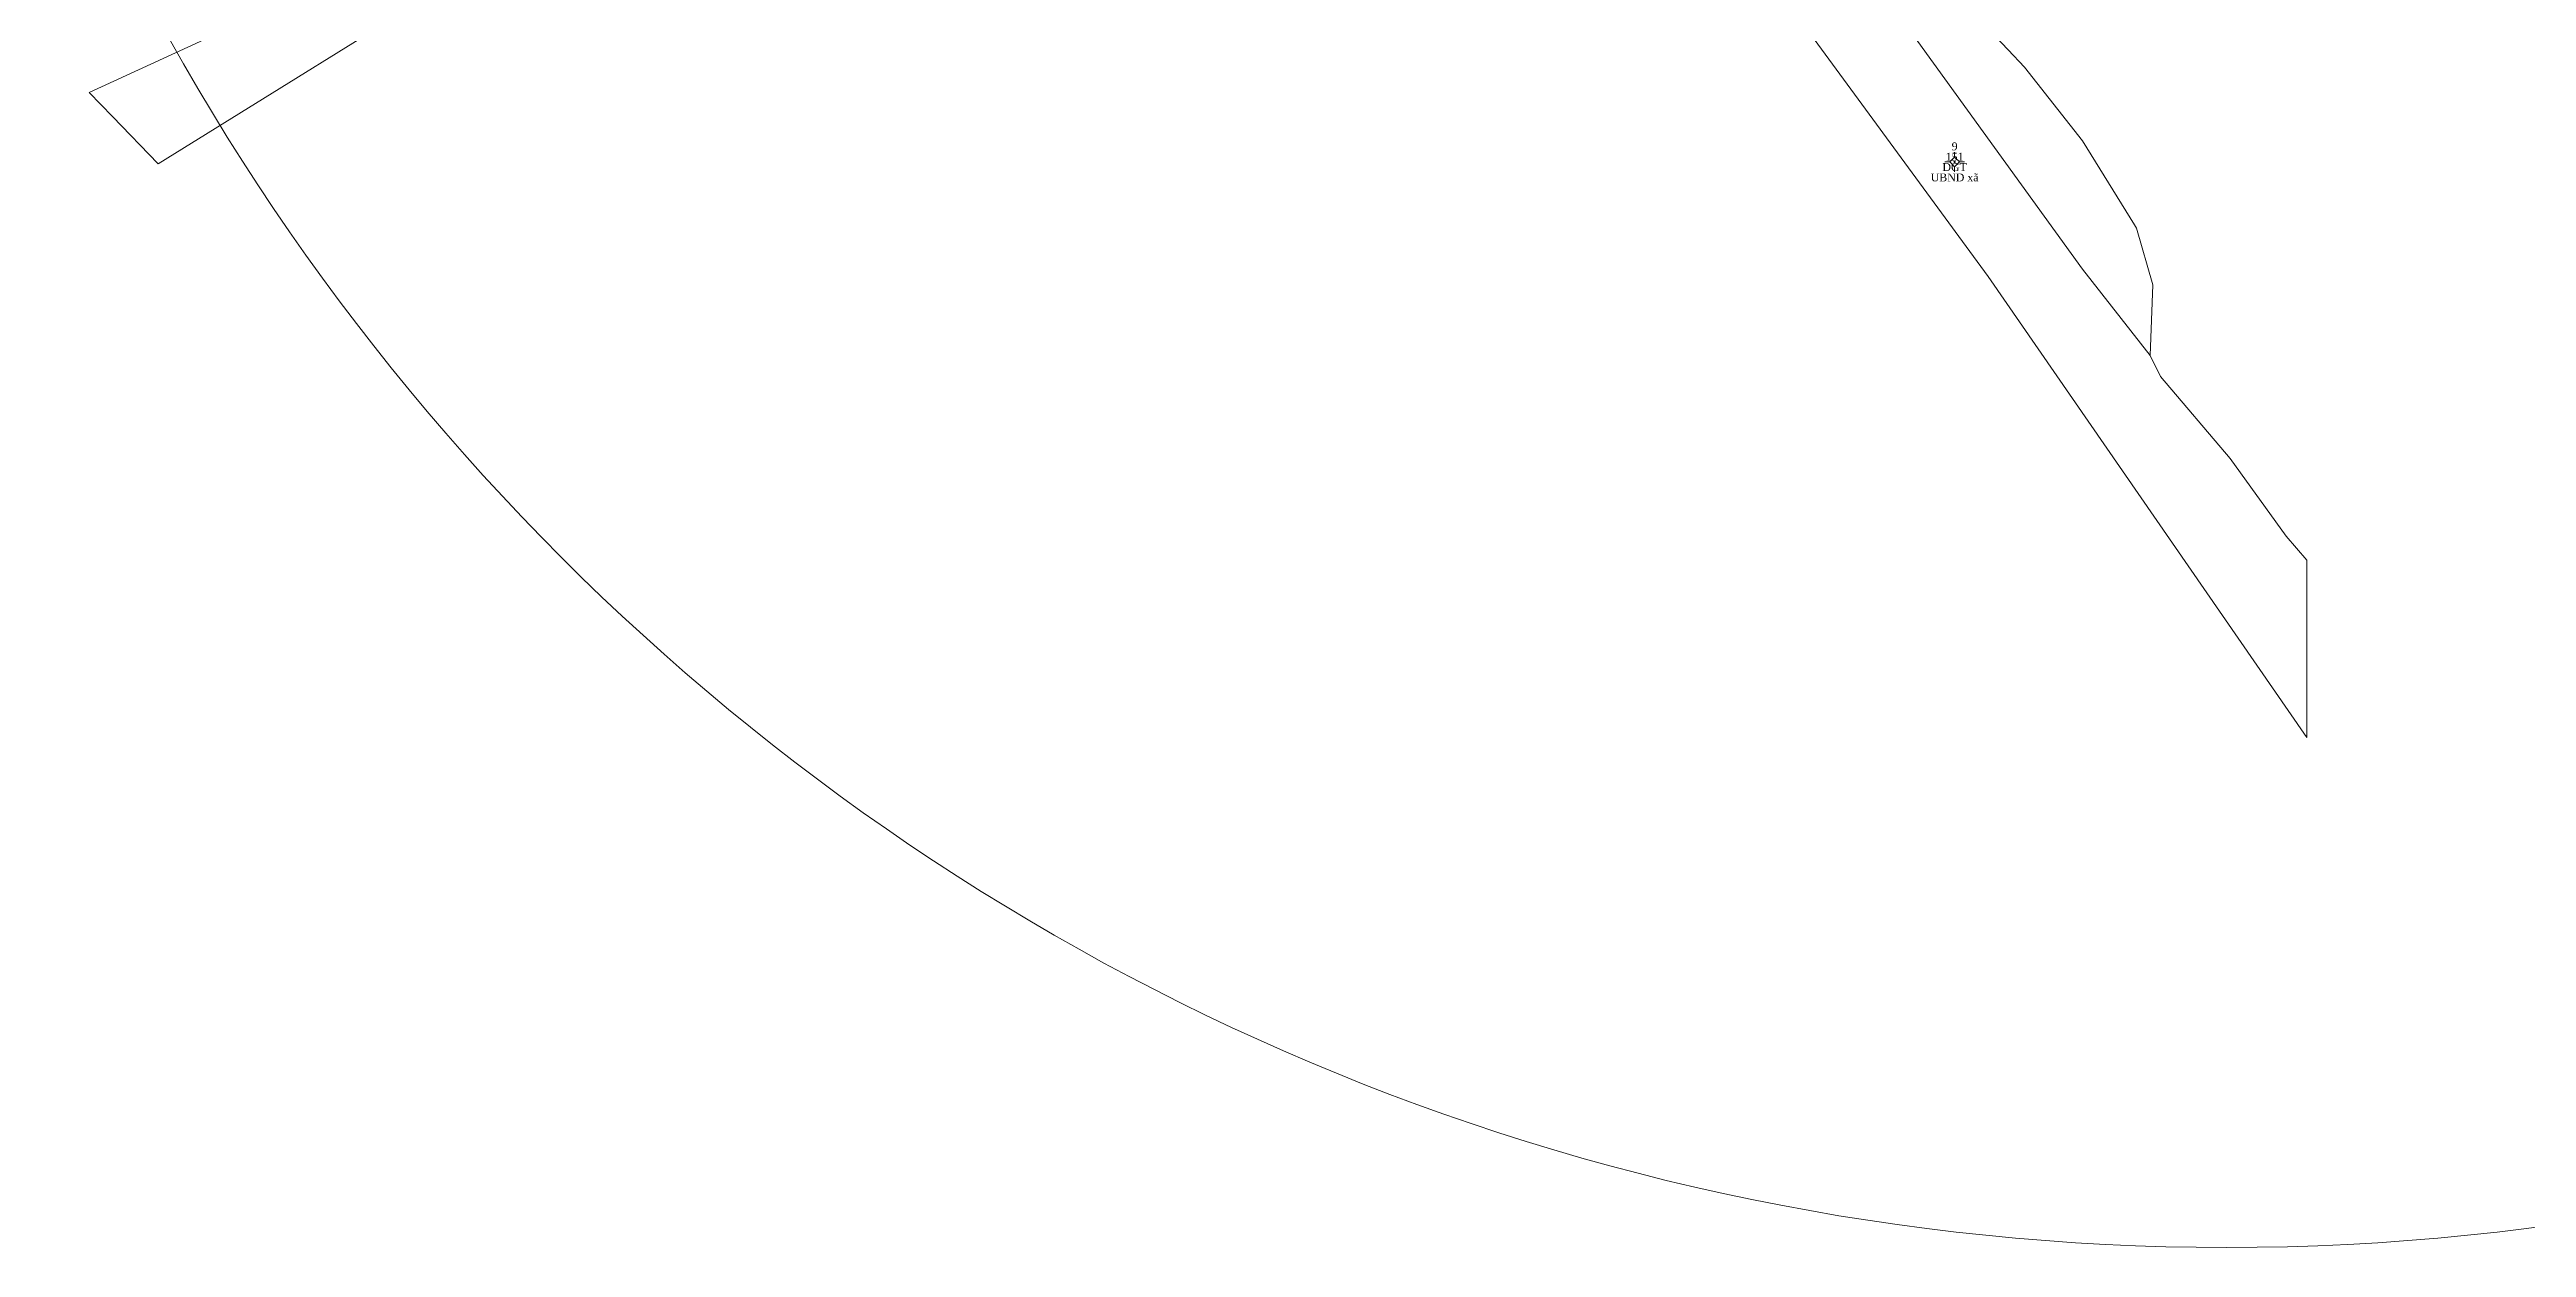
# Model space of a CAD drawing. Header units: metres. Extents: x 546523 to 548566, y 1840677 to 1842758.
# Drawn here: x 546712.5 to 547028, y 1842158.4 to 1842310.9 of the extents above; entities that cross this region are included whole.
import ezdxf

# ---------------------------------------------------------------- set-up
doc = ezdxf.new("R2010")
doc.units = ezdxf.units.M
doc.header["$MEASUREMENT"] = 0
for name, color, linetype, lineweight in [('Level 10', 7, 'Continuous', 0), ('Level 11', 7, 'Continuous', 0), ('Level 15', 7, 'Continuous', 0)]:
    doc.layers.add(name, color=color, linetype=linetype, lineweight=lineweight)
doc.styles.add('Style-Times New Roman', font='times.ttf')

# ---------------------------------------------------------------- blocks, each defined once
blk = doc.blocks.new('CENTRD')
at = {"layer": 'Level 11', "linetype": 'Continuous', "lineweight": 0}
h = blk.add_hatch(color=1, dxfattribs=at)
edge = h.paths.add_edge_path()
edge.add_arc((0, 0), 1.5, 0, 360)
at = {"layer": 'Level 11', "color": 1, "linetype": 'Continuous', "lineweight": 0}
for p, q in [((-6.2, 0), (-12.5, 0)), ((0, 6.2), (-6.2, 0)), ((-6.2, 0), (0, -6.2)), ((0, 12.5), (0, 6.2)), ((6.2, 0), (0, 6.2)), ((0, -6.2), (6.2, 0)), ((12.5, 0), (6.2, 0)), ((0, -6.2), (0, -12.5))]:
    blk.add_line(p, q, dxfattribs=at)

msp = doc.modelspace()

# ---------------------------------------------------------------- linework, layer by layer
at = {"layer": 'Level 10', "color": 5, "linetype": 'Continuous', "lineweight": 0, "flags": 128}
for points in [[(546980.06, 1842271.91), (546980.38, 1842280.91), (546978.31, 1842288.12), (546978.06, 1842288.53), (546971.44, 1842299.25), (546964.04, 1842308.62), (546961.95, 1842310.83), (546950.6, 1842322.8), (546946.68, 1842328.6), (546938.85, 1842341.16), (546940.64, 1842342.53), (546938.35, 1842345.05), (546929.17, 1842354.41), (546932.4, 1842357.39), (546938.71, 1842363.48), (546937.49, 1842365.77), (546941.79, 1842371.81), (546945.27, 1842374.09)], [(546820.7, 1842356.6), (546840.84, 1842361.05), (546850.84, 1842363.26), (546856.12, 1842364.19), (546865.44, 1842365.84), (546879.31, 1842368.29), (546885.68, 1842369.42), (546887.88, 1842369.81), (546899.97, 1842364.1), (546907.24, 1842360.66), (546922.65, 1842349.67), (546932.35, 1842336.61), (546942.37, 1842323.11), (546949.03, 1842313.9), (546971.43, 1842282.9), (546980.06, 1842271.91)], [(546980.06, 1842271.91), (546981.36, 1842269.25), (546990.25, 1842258.78), (546997.36, 1842248.92), (547000, 1842245.84), (547000, 1842223.87), (547000, 1842223.29), (546959.43, 1842281.98), (546914.74, 1842342.9)], [(546766.86, 1842321.46), (546726.32, 1842296.32), (546720.5, 1842302.33), (546717.55, 1842305.38), (546733.24, 1842312.6)]]:
    msp.add_lwpolyline(points, dxfattribs=at)
at = {"layer": 'Level 15', "color": 1, "linetype": 'Continuous', "lineweight": 0}
msp.add_circle((546989.8, 1842458.36), 300, dxfattribs=at)

# ---------------------------------------------------------------- block references
at = {"layer": 'Level 11', "color": 1, "linetype": 'Continuous', "lineweight": 0, "xscale": 0.1, "yscale": 0.1, "zscale": 0.1}
msp.add_blockref('CENTRD', (546955.15, 1842296.55), dxfattribs=at)

# ---------------------------------------------------------------- texts
at = {"layer": 'Level 15', "color": 1, "linetype": 'Continuous', "lineweight": 0, "insert": (546955.15, 1842296.55), "char_height": 1, "attachment_point": 5, "line_spacing_factor": 0.790735, "style": 'Style-Times New Roman'}
msp.add_mtext('9\\P151\\PDGT\\PUBND xã', dxfattribs=at)

doc.saveas('drawing.dxf')
